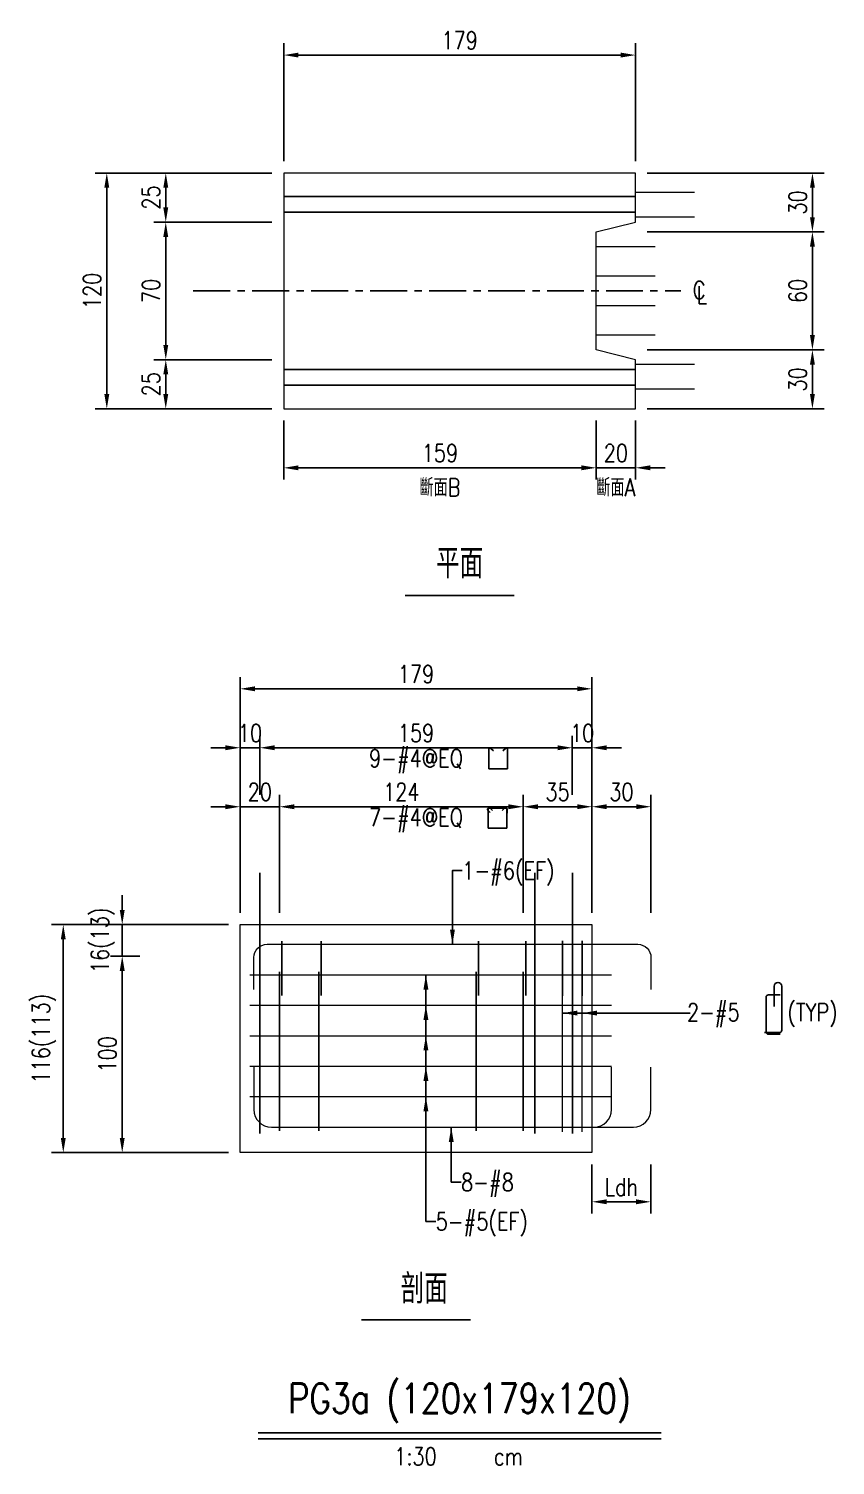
# Model space of a CAD drawing. Extents: x -4754 to 8167, y -19960 to 3841.
# Drawn here: x 2916 to 3326, y 2683 to 3414 of the extents above; entities that cross this region are included whole.
import ezdxf
from ezdxf.enums import TextEntityAlignment as Align

# ---------------------------------------------------------------- set-up
doc = ezdxf.new("R2010")
doc.units = 0
doc.header["$LTSCALE"] = 3
doc.linetypes.add('CENTER', pattern=[2, 1.25, -0.25, 0.25, -0.25])
doc.layers.get('0').update_dxf_attribs({"linetype": 'CONTINUOUS'})
doc.layers.add('HB_0', color=7, linetype='CONTINUOUS', transparency=0.5)
for name, color, linetype in [('HB_DIM', 1, 'CONTINUOUS'), ('HB_TXT_CTEXT', 2, 'CONTINUOUS'), ('鋼筋', 3, 'CONTINUOUS')]:
    doc.layers.add(name, color=color, linetype=linetype)
doc.styles.get("Standard").update_dxf_attribs({"font": 'ROMANS.shx', "width": 0.8, "bigfont": 'chineset.shx'})
doc.dimstyles.new('30', dxfattribs={"dimscale": 3, "dimtxt": 3, "dimasz": 2.5, "dimexe": 2, "dimexo": 2, "dimgap": 1, "dimtad": 1, "dimdsep": 46, "dimtxsty": 'Standard', "dimcen": 0, "dimclrd": 256, "dimclre": 256, "dimclrt": 2, "dimadec": 0, "dimazin": 0, "dimtfac": 1, "dimtix": 1, "dimtmove": 2, "dimatfit": 3, "dimfxl": 1, "dimtolj": 1, "dimtzin": 0, "dimarcsym": 0})

# ---------------------------------------------------------------- blocks, each defined once
blk = doc.blocks.new('beam_Topview')
at = {"layer": 'HB_TXT_CTEXT', "color": 4, "linetype": 'Continuous'}
blk.add_line((-27.76, 0), (27.76, 0), dxfattribs=at)
at = {"layer": 'HB_TXT_CTEXT', "color": 4, "linetype": 'Continuous', "width": 0.8}
blk.add_text('平面', height=15, rotation=360, dxfattribs=at).set_placement((0, 16.5), align=Align.MIDDLE)
blk = doc.blocks.new('beam_title')
at = {"layer": 'HB_TXT_CTEXT', "color": 3, "linetype": 'Continuous'}
blk.add_line((-102.52, 3), (102.52, 3), dxfattribs=at)
at = {"layer": 'HB_TXT_CTEXT', "color": 1, "linetype": 'Continuous'}
blk.add_line((-102.52, 0), (102.52, 0), dxfattribs=at)
at = {"color": 3, "linetype": 'Continuous', "width": 0.8}
blk.add_attdef('A', text='', height=15, dxfattribs=at).set_placement((0, 19.49), align=Align.MIDDLE)
at = {"color": 2, "linetype": 'Continuous', "width": 0.8}
for tag, p in [('1:30', (-22.44, -9)), ('CM', (24.84, -9))]:
    blk.add_attdef(tag, text='', height=9, dxfattribs=at).set_placement(p, align=Align.MIDDLE)
blk = doc.blocks.new('*D147')
at = {"layer": 'HB_DIM', "linetype": 'Continuous', "lineweight": -2}
for p, q in [((3045.22, 3346.95), (3045.22, 3406.95)), ((3224.22, 3346.95), (3224.22, 3406.95)), ((3052.72, 3400.95), (3216.72, 3400.95))]:
    blk.add_line(p, q, dxfattribs=at)
at = {"layer": 'HB_DIM'}
for points in [[(3052.72, 3402.2), (3052.72, 3399.7), (3045.22, 3400.95)], [(3216.72, 3399.7), (3216.72, 3402.2), (3224.22, 3400.95)]]:
    blk.add_solid(points, dxfattribs=at)
at = {"layer": 'HB_DIM', "color": 2, "linetype": 'Continuous', "insert": (3134.72, 3408.45), "char_height": 9, "attachment_point": 5, "rotation": 0}
blk.add_mtext('\\A1;179', dxfattribs=at)
blk = doc.blocks.new('*D148')
at = {"layer": 'HB_DIM', "linetype": 'Continuous', "lineweight": -2}
for p, q in [((3045.22, 3214.95), (3045.22, 3184.95)), ((3204.22, 3214.95), (3204.22, 3184.95)), ((3052.72, 3190.95), (3196.72, 3190.95))]:
    blk.add_line(p, q, dxfattribs=at)
at = {"layer": 'HB_DIM'}
for points in [[(3052.72, 3192.2), (3052.72, 3189.7), (3045.22, 3190.95)], [(3196.72, 3189.7), (3196.72, 3192.2), (3204.22, 3190.95)]]:
    blk.add_solid(points, dxfattribs=at)
at = {"layer": 'HB_DIM', "color": 2, "linetype": 'Continuous', "insert": (3124.72, 3198.45), "char_height": 9, "attachment_point": 5, "rotation": 0}
blk.add_mtext('\\A1;159', dxfattribs=at)
blk = doc.blocks.new('*D149')
at = {"layer": 'HB_DIM', "linetype": 'Continuous', "lineweight": -2}
for p, q in [((3204.22, 3214.95), (3204.22, 3184.95)), ((3224.22, 3214.95), (3224.22, 3184.95)), ((3196.72, 3190.95), (3189.22, 3190.95)), ((3204.22, 3190.95), (3224.22, 3190.95)), ((3231.72, 3190.95), (3239.22, 3190.95))]:
    blk.add_line(p, q, dxfattribs=at)
at = {"layer": 'HB_DIM'}
for points in [[(3196.72, 3189.7), (3196.72, 3192.2), (3204.22, 3190.95)], [(3231.72, 3192.2), (3231.72, 3189.7), (3224.22, 3190.95)]]:
    blk.add_solid(points, dxfattribs=at)
at = {"layer": 'HB_DIM', "color": 2, "linetype": 'Continuous', "insert": (3214.22, 3198.45), "char_height": 9, "attachment_point": 5, "rotation": 0}
blk.add_mtext('\\A1;20', dxfattribs=at)
blk = doc.blocks.new('*D150')
at = {"layer": 'HB_DIM', "linetype": 'Continuous', "lineweight": -2}
for p, q in [((3039.22, 3340.95), (2949.22, 3340.95)), ((2955.22, 3333.45), (2955.22, 3228.45)), ((3039.22, 3220.95), (2949.22, 3220.95))]:
    blk.add_line(p, q, dxfattribs=at)
at = {"layer": 'HB_DIM'}
for points in [[(2956.47, 3333.45), (2953.97, 3333.45), (2955.22, 3340.95)], [(2953.97, 3228.45), (2956.47, 3228.45), (2955.22, 3220.95)]]:
    blk.add_solid(points, dxfattribs=at)
at = {"layer": 'HB_DIM', "color": 2, "linetype": 'Continuous', "insert": (2947.72, 3280.95), "char_height": 9, "attachment_point": 5, "rotation": 90}
blk.add_mtext('\\A1;120', dxfattribs=at)
blk = doc.blocks.new('*D151')
at = {"layer": 'HB_DIM', "linetype": 'Continuous', "lineweight": -2}
for p, q in [((3039.22, 3340.95), (2979.22, 3340.95)), ((2985.22, 3333.45), (2985.22, 3323.45)), ((3039.22, 3315.95), (2979.22, 3315.95))]:
    blk.add_line(p, q, dxfattribs=at)
at = {"layer": 'HB_DIM'}
for points in [[(2986.47, 3333.45), (2983.97, 3333.45), (2985.22, 3340.95)], [(2983.97, 3323.45), (2986.47, 3323.45), (2985.22, 3315.95)]]:
    blk.add_solid(points, dxfattribs=at)
at = {"layer": 'HB_DIM', "color": 2, "linetype": 'Continuous', "insert": (2977.72, 3328.45), "char_height": 9, "attachment_point": 5, "rotation": 90}
blk.add_mtext('\\A1;25', dxfattribs=at)
blk = doc.blocks.new('*D152')
at = {"layer": 'HB_DIM', "linetype": 'Continuous', "lineweight": -2}
for p, q in [((3039.22, 3315.95), (2979.22, 3315.95)), ((2985.22, 3308.45), (2985.22, 3253.45)), ((3039.22, 3245.95), (2979.22, 3245.95))]:
    blk.add_line(p, q, dxfattribs=at)
at = {"layer": 'HB_DIM'}
for points in [[(2986.47, 3308.45), (2983.97, 3308.45), (2985.22, 3315.95)], [(2983.97, 3253.45), (2986.47, 3253.45), (2985.22, 3245.95)]]:
    blk.add_solid(points, dxfattribs=at)
at = {"layer": 'HB_DIM', "color": 2, "linetype": 'Continuous', "insert": (2977.72, 3280.95), "char_height": 9, "attachment_point": 5, "rotation": 90}
blk.add_mtext('\\A1;70', dxfattribs=at)
blk = doc.blocks.new('*D153')
at = {"layer": 'HB_DIM', "linetype": 'Continuous', "lineweight": -2}
for p, q in [((3039.22, 3245.95), (2979.22, 3245.95)), ((2985.22, 3238.45), (2985.22, 3228.45)), ((3039.22, 3220.95), (2979.22, 3220.95))]:
    blk.add_line(p, q, dxfattribs=at)
at = {"layer": 'HB_DIM'}
for points in [[(2986.47, 3238.45), (2983.97, 3238.45), (2985.22, 3245.95)], [(2983.97, 3228.45), (2986.47, 3228.45), (2985.22, 3220.95)]]:
    blk.add_solid(points, dxfattribs=at)
at = {"layer": 'HB_DIM', "color": 2, "linetype": 'Continuous', "insert": (2977.72, 3233.45), "char_height": 9, "attachment_point": 5, "rotation": 90}
blk.add_mtext('\\A1;25', dxfattribs=at)
blk = doc.blocks.new('*D154')
at = {"layer": 'HB_DIM', "linetype": 'Continuous', "lineweight": -2}
for p, q in [((3230.22, 3340.95), (3320.22, 3340.95)), ((3314.22, 3333.45), (3314.22, 3318.45)), ((3230.22, 3310.95), (3320.22, 3310.95))]:
    blk.add_line(p, q, dxfattribs=at)
at = {"layer": 'HB_DIM'}
for points in [[(3315.47, 3333.45), (3312.97, 3333.45), (3314.22, 3340.95)], [(3312.97, 3318.45), (3315.47, 3318.45), (3314.22, 3310.95)]]:
    blk.add_solid(points, dxfattribs=at)
at = {"layer": 'HB_DIM', "color": 2, "linetype": 'Continuous', "insert": (3306.72, 3325.95), "char_height": 9, "attachment_point": 5, "rotation": 90}
blk.add_mtext('\\A1;30', dxfattribs=at)
blk = doc.blocks.new('*D155')
at = {"layer": 'HB_DIM', "linetype": 'Continuous', "lineweight": -2}
for p, q in [((3230.22, 3310.95), (3320.22, 3310.95)), ((3314.22, 3303.45), (3314.22, 3258.45)), ((3230.22, 3250.95), (3320.22, 3250.95))]:
    blk.add_line(p, q, dxfattribs=at)
at = {"layer": 'HB_DIM'}
for points in [[(3315.47, 3303.45), (3312.97, 3303.45), (3314.22, 3310.95)], [(3312.97, 3258.45), (3315.47, 3258.45), (3314.22, 3250.95)]]:
    blk.add_solid(points, dxfattribs=at)
at = {"layer": 'HB_DIM', "color": 2, "linetype": 'Continuous', "insert": (3306.72, 3280.95), "char_height": 9, "attachment_point": 5, "rotation": 90}
blk.add_mtext('\\A1;60', dxfattribs=at)
blk = doc.blocks.new('*D156')
at = {"layer": 'HB_DIM', "linetype": 'Continuous', "lineweight": -2}
for p, q in [((3230.22, 3250.95), (3320.22, 3250.95)), ((3314.22, 3243.45), (3314.22, 3228.45)), ((3230.22, 3220.95), (3320.22, 3220.95))]:
    blk.add_line(p, q, dxfattribs=at)
at = {"layer": 'HB_DIM'}
for points in [[(3315.47, 3243.45), (3312.97, 3243.45), (3314.22, 3250.95)], [(3312.97, 3228.45), (3315.47, 3228.45), (3314.22, 3220.95)]]:
    blk.add_solid(points, dxfattribs=at)
at = {"layer": 'HB_DIM', "color": 2, "linetype": 'Continuous', "insert": (3306.72, 3235.95), "char_height": 9, "attachment_point": 5, "rotation": 90}
blk.add_mtext('\\A1;30', dxfattribs=at)
blk = doc.blocks.new('cl')
at = {"layer": 'HB_TXT_CTEXT', "linetype": 'Continuous', "width": 0.8}
for s, p in [('C', (-0.18, 0.11)), ('L', (0.23, -0.56))]:
    blk.add_text(s, height=2.5, dxfattribs=at).set_placement(p, align=Align.MIDDLE)
blk = doc.blocks.new('beam_SectionSide')
at = {"layer": 'HB_TXT_CTEXT', "color": 4, "linetype": 'Continuous'}
blk.add_line((-27.76, 0), (27.76, 0), dxfattribs=at)
at = {"layer": 'HB_TXT_CTEXT', "color": 4, "linetype": 'Continuous', "width": 0.8}
blk.add_text(' 剖面', height=15, rotation=360, dxfattribs=at).set_placement((0, 16.5), align=Align.MIDDLE)
blk = doc.blocks.new('rebar_arrowD')
at = {"color": 1, "linetype": 'Continuous'}
blk.add_solid([(-1.25, -7.5), (0, 0), (1.25, -7.5)], dxfattribs=at)
blk = doc.blocks.new('*D308')
at = {"layer": 'HB_DIM', "linetype": 'Continuous', "lineweight": -2}
for p, q in [((3202.07, 2836.51), (3202.07, 2811.51)), ((3232.01, 2836.51), (3232.01, 2811.51)), ((3224.51, 2817.51), (3209.57, 2817.51))]:
    blk.add_line(p, q, dxfattribs=at)
at = {"layer": 'HB_DIM'}
for points in [[(3209.57, 2818.76), (3209.57, 2816.26), (3202.07, 2817.51)], [(3224.51, 2816.26), (3224.51, 2818.76), (3232.01, 2817.51)]]:
    blk.add_solid(points, dxfattribs=at)
at = {"layer": 'HB_DIM', "color": 2, "linetype": 'Continuous', "insert": (3217.04, 2825.01), "char_height": 9, "attachment_point": 5, "rotation": 0}
blk.add_mtext('\\A1;Ldh', dxfattribs=at)
blk = doc.blocks.new('rebar_arrowU')
at = {"color": 1, "linetype": 'Continuous'}
blk.add_solid([(-1.25, -7.5), (0, 0), (1.25, -7.5)], dxfattribs=at)
blk = doc.blocks.new('rebar_arrowL')
at = {"color": 1, "linetype": 'Continuous', "extrusion": (0, 0, -1)}
blk.add_solid([(-7.5, 1.25), (0, 0), (-7.5, -1.25)], dxfattribs=at)
blk = doc.blocks.new('rebar_2Tie_180_90')
at = {"layer": 'HB_TXT_CTEXT', "linetype": 'Continuous'}
for points in [[(46.52, -8.69), (46.52, 13.68, 1), (42.68, 13.68), (42.68, 3.28)], [(45.67, 9.28), (39.8, 9.28, 0.414214), (38.6, 8.08), (38.6, -9.57)], [(46.52, -8.69, -0.414214), (45.32, -9.89), (37.81, -9.89)], [(38.6, -9.57, 0.414214), (39.8, -10.77), (45.67, -10.77)]]:
    blk.add_lwpolyline(points, format="xyb", dxfattribs=at)
at = {"color": 2, "linetype": 'Continuous', "width": 0.8}
for tag, p in [('2-D16', (-1.67, 0.43)), ('(TYP)', (49.39, 0.45))]:
    blk.add_attdef(tag, text='', height=9, dxfattribs=at).set_placement(p, align=Align.MIDDLE_LEFT)
blk = doc.blocks.new('*D309')
at = {"layer": 'HB_DIM', "linetype": 'Continuous', "lineweight": -2}
for p, q in [((3023.07, 2964.51), (3023.07, 3084.51)), ((3202.07, 2964.51), (3202.07, 3084.51)), ((3030.57, 3078.51), (3194.57, 3078.51))]:
    blk.add_line(p, q, dxfattribs=at)
at = {"layer": 'HB_DIM'}
for points in [[(3030.57, 3079.76), (3030.57, 3077.26), (3023.07, 3078.51)], [(3194.57, 3077.26), (3194.57, 3079.76), (3202.07, 3078.51)]]:
    blk.add_solid(points, dxfattribs=at)
at = {"layer": 'HB_DIM', "color": 2, "linetype": 'Continuous', "insert": (3112.57, 3086.01), "char_height": 9, "attachment_point": 5, "rotation": 0}
blk.add_mtext('\\A1;179', dxfattribs=at)
blk = doc.blocks.new('*D310')
at = {"layer": 'HB_DIM', "linetype": 'Continuous', "lineweight": -2}
for p, q in [((3015.57, 3048.51), (3008.07, 3048.51)), ((3023.07, 3024.51), (3023.07, 3054.51)), ((3023.07, 3048.51), (3033.07, 3048.51)), ((3033.07, 3024.51), (3033.07, 3054.51)), ((3040.57, 3048.51), (3048.07, 3048.51))]:
    blk.add_line(p, q, dxfattribs=at)
at = {"layer": 'HB_DIM'}
for points in [[(3015.57, 3047.26), (3015.57, 3049.76), (3023.07, 3048.51)], [(3040.57, 3049.76), (3040.57, 3047.26), (3033.07, 3048.51)]]:
    blk.add_solid(points, dxfattribs=at)
at = {"layer": 'HB_DIM', "color": 2, "linetype": 'Continuous', "insert": (3028.07, 3056.01), "char_height": 9, "attachment_point": 5, "rotation": 0}
blk.add_mtext('\\A1;10', dxfattribs=at)
blk = doc.blocks.new('*D311')
at = {"layer": 'HB_DIM', "linetype": 'Continuous', "lineweight": -2}
for p, q in [((3033.07, 3024.51), (3033.07, 3054.51)), ((3040.57, 3048.51), (3184.57, 3048.51)), ((3192.07, 3024.51), (3192.07, 3054.51))]:
    blk.add_line(p, q, dxfattribs=at)
at = {"layer": 'HB_DIM'}
for points in [[(3040.57, 3049.76), (3040.57, 3047.26), (3033.07, 3048.51)], [(3184.57, 3047.26), (3184.57, 3049.76), (3192.07, 3048.51)]]:
    blk.add_solid(points, dxfattribs=at)
at = {"layer": 'HB_DIM', "color": 2, "linetype": 'Continuous', "insert": (3112.57, 3056.01), "char_height": 9, "attachment_point": 5, "rotation": 0}
blk.add_mtext('\\A1;159', dxfattribs=at)
blk = doc.blocks.new('*D312')
at = {"layer": 'HB_DIM', "linetype": 'Continuous', "lineweight": -2}
for p, q in [((3184.57, 3048.51), (3177.07, 3048.51)), ((3192.07, 3024.51), (3192.07, 3054.51)), ((3192.07, 3048.51), (3202.07, 3048.51)), ((3202.07, 3024.51), (3202.07, 3054.51)), ((3209.57, 3048.51), (3217.07, 3048.51))]:
    blk.add_line(p, q, dxfattribs=at)
at = {"layer": 'HB_DIM'}
for points in [[(3184.57, 3047.26), (3184.57, 3049.76), (3192.07, 3048.51)], [(3209.57, 3049.76), (3209.57, 3047.26), (3202.07, 3048.51)]]:
    blk.add_solid(points, dxfattribs=at)
at = {"layer": 'HB_DIM', "color": 2, "linetype": 'Continuous', "insert": (3197.07, 3056.01), "char_height": 9, "attachment_point": 5, "rotation": 0}
blk.add_mtext('\\A1;10', dxfattribs=at)
blk = doc.blocks.new('*D313')
at = {"layer": 'HB_DIM', "linetype": 'Continuous', "lineweight": -2}
for p, q in [((3023.07, 2964.51), (3023.07, 3024.51)), ((3043.07, 2964.51), (3043.07, 3024.51)), ((3015.57, 3018.51), (3008.07, 3018.51)), ((3023.07, 3018.51), (3043.07, 3018.51)), ((3050.57, 3018.51), (3058.07, 3018.51))]:
    blk.add_line(p, q, dxfattribs=at)
at = {"layer": 'HB_DIM'}
for points in [[(3015.57, 3017.26), (3015.57, 3019.76), (3023.07, 3018.51)], [(3050.57, 3019.76), (3050.57, 3017.26), (3043.07, 3018.51)]]:
    blk.add_solid(points, dxfattribs=at)
at = {"layer": 'HB_DIM', "color": 2, "linetype": 'Continuous', "insert": (3033.07, 3026.01), "char_height": 9, "attachment_point": 5, "rotation": 0}
blk.add_mtext('\\A1;20', dxfattribs=at)
blk = doc.blocks.new('*D314')
at = {"layer": 'HB_DIM', "linetype": 'Continuous', "lineweight": -2}
for p, q in [((3043.07, 2964.51), (3043.07, 3024.51)), ((3167.07, 2964.51), (3167.07, 3024.51)), ((3050.57, 3018.51), (3159.57, 3018.51))]:
    blk.add_line(p, q, dxfattribs=at)
at = {"layer": 'HB_DIM'}
for points in [[(3050.57, 3019.76), (3050.57, 3017.26), (3043.07, 3018.51)], [(3159.57, 3017.26), (3159.57, 3019.76), (3167.07, 3018.51)]]:
    blk.add_solid(points, dxfattribs=at)
at = {"layer": 'HB_DIM', "color": 2, "linetype": 'Continuous', "insert": (3105.07, 3026.01), "char_height": 9, "attachment_point": 5, "rotation": 0}
blk.add_mtext('\\A1;124', dxfattribs=at)
blk = doc.blocks.new('*D315')
at = {"layer": 'HB_DIM', "linetype": 'Continuous', "lineweight": -2}
for p, q in [((3167.07, 2964.51), (3167.07, 3024.51)), ((3202.07, 2964.51), (3202.07, 3024.51)), ((3174.57, 3018.51), (3194.57, 3018.51))]:
    blk.add_line(p, q, dxfattribs=at)
at = {"layer": 'HB_DIM'}
for points in [[(3174.57, 3019.76), (3174.57, 3017.26), (3167.07, 3018.51)], [(3194.57, 3017.26), (3194.57, 3019.76), (3202.07, 3018.51)]]:
    blk.add_solid(points, dxfattribs=at)
at = {"layer": 'HB_DIM', "color": 2, "linetype": 'Continuous', "insert": (3184.57, 3026.01), "char_height": 9, "attachment_point": 5, "rotation": 0}
blk.add_mtext('\\A1;35', dxfattribs=at)
blk = doc.blocks.new('*D316')
at = {"layer": 'HB_DIM', "linetype": 'Continuous', "lineweight": -2}
for p, q in [((3202.07, 2964.51), (3202.07, 3024.51)), ((3232.07, 2964.51), (3232.07, 3024.51)), ((3209.57, 3018.51), (3224.57, 3018.51))]:
    blk.add_line(p, q, dxfattribs=at)
at = {"layer": 'HB_DIM'}
for points in [[(3209.57, 3019.76), (3209.57, 3017.26), (3202.07, 3018.51)], [(3224.57, 3017.26), (3224.57, 3019.76), (3232.07, 3018.51)]]:
    blk.add_solid(points, dxfattribs=at)
at = {"layer": 'HB_DIM', "color": 2, "linetype": 'Continuous', "insert": (3217.07, 3026.01), "char_height": 9, "attachment_point": 5, "rotation": 0}
blk.add_mtext('\\A1;30', dxfattribs=at)
blk = doc.blocks.new('*D317')
at = {"layer": 'HB_DIM', "linetype": 'Continuous', "lineweight": -2}
for p, q in [((3017.07, 2958.51), (2927.07, 2958.51)), ((2933.07, 2951.01), (2933.07, 2850.01)), ((3017.07, 2842.51), (2927.07, 2842.51))]:
    blk.add_line(p, q, dxfattribs=at)
at = {"layer": 'HB_DIM'}
for points in [[(2934.32, 2951.01), (2931.82, 2951.01), (2933.07, 2958.51)], [(2931.82, 2850.01), (2934.32, 2850.01), (2933.07, 2842.51)]]:
    blk.add_solid(points, dxfattribs=at)
at = {"layer": 'HB_DIM', "color": 2, "linetype": 'Continuous', "insert": (2923.22, 2900.51), "char_height": 9, "attachment_point": 5, "rotation": 90}
blk.add_mtext('\\A1;116(113)', dxfattribs=at)
blk = doc.blocks.new('*D318')
at = {"layer": 'HB_DIM', "linetype": 'Continuous', "lineweight": -2}
for p, q in [((2963.07, 2966.01), (2963.07, 2973.51)), ((3017.07, 2958.51), (2957.07, 2958.51)), ((2963.07, 2958.51), (2963.07, 2942.51)), ((2972.07, 2942.51), (2957.07, 2942.51)), ((2963.07, 2935.01), (2963.07, 2927.51))]:
    blk.add_line(p, q, dxfattribs=at)
at = {"layer": 'HB_DIM'}
for points in [[(2961.82, 2966.01), (2964.32, 2966.01), (2963.07, 2958.51)], [(2964.32, 2935.01), (2961.82, 2935.01), (2963.07, 2942.51)]]:
    blk.add_solid(points, dxfattribs=at)
at = {"layer": 'HB_DIM', "color": 2, "linetype": 'Continuous', "insert": (2953.22, 2950.51), "char_height": 9, "attachment_point": 5, "rotation": 90}
blk.add_mtext('\\A1;16(13)', dxfattribs=at)
blk = doc.blocks.new('*D319')
at = {"layer": 'HB_DIM', "linetype": 'Continuous', "lineweight": -2}
for p, q in [((2972.07, 2942.51), (2957.07, 2942.51)), ((2963.07, 2935.01), (2963.07, 2850.01)), ((3017.07, 2842.51), (2957.07, 2842.51))]:
    blk.add_line(p, q, dxfattribs=at)
at = {"layer": 'HB_DIM'}
for points in [[(2964.32, 2935.01), (2961.82, 2935.01), (2963.07, 2942.51)], [(2961.82, 2850.01), (2964.32, 2850.01), (2963.07, 2842.51)]]:
    blk.add_solid(points, dxfattribs=at)
at = {"layer": 'HB_DIM', "color": 2, "linetype": 'Continuous', "insert": (2955.57, 2892.51), "char_height": 9, "attachment_point": 5, "rotation": 90}
blk.add_mtext('\\A1;100', dxfattribs=at)
blk = doc.blocks.new('dim_rebar_HoopU')
at = {"linetype": 'Continuous'}
blk.add_lwpolyline([(44.17, 4.47), (45.41, 5.71, -0.668179), (46.47, 5.27), (46.47, -4.68), (37.02, -4.68), (37.02, 5.27, -0.668179), (38.09, 5.71), (39.33, 4.47)], format="xyb", dxfattribs=at)
at = {"linetype": 'Continuous', "width": 0.8}
blk.add_attdef('25-D13@EQ', text='', height=9, dxfattribs=at).set_placement((0, 0), align=Align.MIDDLE)
blk = doc.blocks.new('dim_rebar_HoopUwithTie')
at = {"linetype": 'Continuous'}
for points in [[(37.71, 3.13), (36.52, 4.32, -0.668179), (36.95, 5.34), (45.82, 5.34, -0.414214), (46.42, 4.74), (46.42, 2.79)], [(43.88, 4.04), (45.07, 5.23, -0.668179), (46.09, 4.81), (46.09, -4.89), (36.68, -4.89), (36.68, 4.81, -0.668179), (37.71, 5.23), (38.89, 4.04)]]:
    blk.add_lwpolyline(points, format="xyb", dxfattribs=at)
at = {"linetype": 'Continuous', "width": 0.8}
blk.add_attdef('22-D13@EQ', text='', height=9, dxfattribs=at).set_placement((0, 0), align=Align.MIDDLE)

msp = doc.modelspace()

# ---------------------------------------------------------------- linework, layer by layer
at = {"layer": 'HB_0', "lineweight": 5}
for p, q in [((3204.223, 3340.95, 116), (3045.223, 3340.95, 116)), ((3045.223, 3340.95, 116), (3045.223, 3328.95, 116)), ((3224.223, 3340.95, 116), (3204.223, 3340.95, 116)), ((3224.223, 3328.95, 116), (3224.223, 3340.95, 116)), ((3204.223, 3328.95, 116), (3045.223, 3328.95, 116)), ((3045.223, 3328.95, 116), (3045.223, 3320.95, 104)), ((3045.223, 3328.95, 116), (3204.223, 3328.95, 116)), ((3224.223, 3328.95, 116), (3204.223, 3328.95, 116)), ((3204.223, 3328.95, 116), (3224.223, 3328.95, 116)), ((3224.223, 3320.95, 104), (3224.223, 3328.95, 116)), ((3045.223, 3320.95, 104), (3204.223, 3320.95, 104)), ((3204.223, 3320.95, 104), (3045.223, 3320.95, 104)), ((3045.223, 3320.95, 104), (3045.223, 3240.95, 104)), ((3224.223, 3320.95, 104), (3204.223, 3320.95, 104)), ((3204.223, 3320.95, 104), (3224.223, 3320.95, 104)), ((3224.223, 3315.95, 104), (3224.223, 3320.95, 104)), ((3204.223, 3310.95, 104), (3224.223, 3315.95, 104)), ((3204.223, 3250.95, 104), (3204.223, 3310.95, 104)), ((3224.223, 3245.95, 104), (3204.223, 3250.95, 104)), ((3224.223, 3240.95, 104), (3224.223, 3245.95, 104)), ((3204.223, 3240.95, 104), (3045.223, 3240.95, 104)), ((3045.223, 3240.95, 104), (3045.223, 3232.95, 120)), ((3045.223, 3240.95, 104), (3204.223, 3240.95, 104)), ((3204.223, 3240.95, 104), (3224.223, 3240.95, 104)), ((3224.223, 3240.95, 104), (3204.223, 3240.95, 104)), ((3224.223, 3232.95, 120), (3224.223, 3240.95, 104)), ((3204.223, 3232.95, 120), (3045.223, 3232.95, 120)), ((3045.223, 3232.95, 120), (3045.223, 3220.95, 120)), ((3045.223, 3232.95, 120), (3204.223, 3232.95, 120)), ((3204.223, 3232.95, 120), (3224.223, 3232.95, 120)), ((3224.223, 3232.95, 120), (3204.223, 3232.95, 120)), ((3224.223, 3220.95, 120), (3224.223, 3232.95, 120)), ((3045.223, 3220.95, 120), (3204.223, 3220.95, 120)), ((3204.223, 3220.95, 120), (3224.223, 3220.95, 120)), ((3023.073, 2958.507), (3182.073, 2958.507)), ((3023.073, 2942.507, -8), (3023.073, 2958.507)), ((3023.073, 2842.507, -108), (3023.073, 2955.507, -108)), ((3182.073, 2958.507), (3202.073, 2958.507)), ((3202.073, 2958.507), (3202.073, 2942.507, -8)), ((3202.073, 2955.507, -108), (3202.073, 2842.507, -108)), ((3202.073, 2942.507, -13), (3202.073, 2842.507, -13)), ((3182.073, 2842.507, -108), (3023.073, 2842.507, -108)), ((3202.073, 2842.507, -108), (3182.073, 2842.507, -108)), ((3202.073, 2842.507, -13), (3182.073, 2842.507, -18))]:
    msp.add_line(p, q, dxfattribs=at)
at = {"layer": 'HB_0', "color": 1, "linetype": 'CENTER', "ltscale": 5}
msp.add_lwpolyline([(2999.223, 3280.95), (3247.223, 3280.95)], dxfattribs=at)
at = {"layer": 'HB_TXT_CTEXT', "color": 1, "linetype": 'Continuous'}
for points in [[(3131.073, 2948.507), (3131.073, 2956.007), (3131.073, 2986.007), (3136.073, 2986.007)], [(3117.573, 2933.007), (3117.573, 2871.007), (3117.573, 2807.507), (3122.573, 2807.507)], [(3187.073, 2913.507), (3197.073, 2913.507), (3252.073, 2913.507)], [(3130.473, 2855.507), (3130.473, 2842.507), (3130.473, 2827.507), (3135.473, 2827.507)]]:
    msp.add_lwpolyline(points, dxfattribs=at)
at = {"layer": '鋼筋', "lineweight": 5}
for p, q in [((3254.16, 3330.95, 21.89), (3224.223, 3330.95, 21.89)), ((3254.16, 3318.45, 21.89), (3224.223, 3318.45, 21.89)), ((3234.16, 3303.45, 21.89), (3204.223, 3303.45, 21.89)), ((3234.16, 3288.45, 21.89), (3204.223, 3288.45, 21.89)), ((3234.16, 3273.45, 21.89), (3204.223, 3273.45, 21.89)), ((3234.16, 3258.45, 21.89), (3204.223, 3258.45, 21.89)), ((3254.16, 3243.45, 21.89), (3224.223, 3243.45, 21.89)), ((3254.16, 3230.95, 21.89), (3224.223, 3230.95, 21.89)), ((3033.073, 2974.142, -81.055), (3033.073, 2981.762, -81.055)), ((3033.073, 2981.762, -87.405), (3033.073, 2855.507, -87.405)), ((3033.073, 2855.507, -8.595), (3033.073, 2981.762, -8.595)), ((3033.073, 2981.762, -14.945), (3033.073, 2974.142, -14.945)), ((3173.073, 2974.142, -81.055), (3173.073, 2981.762, -81.055)), ((3173.073, 2981.762, -87.405), (3173.073, 2855.507, -87.405)), ((3173.073, 2855.507, -8.595), (3173.073, 2981.762, -8.595)), ((3173.073, 2981.762, -14.945), (3173.073, 2974.142, -14.945)), ((3192.073, 2974.142, -81.055), (3192.073, 2981.762, -81.055)), ((3192.073, 2981.762, -87.405), (3192.073, 2855.507, -87.405)), ((3192.073, 2855.507, -8.595), (3192.073, 2981.762, -8.595)), ((3192.073, 2981.762, -14.945), (3192.073, 2974.142, -14.945)), ((3036.758, 2948.507, -98), (3225.388, 2948.507, -98)), ((3044.343, 2922.51, -94.83), (3044.343, 2946.922, -94.83)), ((3044.343, 2946.922, -101.18), (3044.343, 2922.51, -101.18)), ((3064.343, 2922.51, -94.83), (3064.343, 2946.922, -94.83)), ((3064.343, 2946.922, -101.18), (3064.343, 2922.51, -101.18)), ((3144.343, 2922.51, -94.83), (3144.343, 2946.922, -94.83)), ((3144.343, 2946.922, -101.18), (3144.343, 2922.51, -101.18)), ((3168.343, 2922.51, -94.83), (3168.343, 2946.922, -94.83)), ((3168.343, 2946.922, -101.18), (3168.343, 2922.51, -101.18)), ((3187.073, 2857.02, -102.13), (3187.073, 2946.282, -102.13)), ((3187.073, 2946.282, -94.18), (3187.073, 2922.27, -94.18)), ((3197.073, 2857.02, -102.13), (3197.073, 2946.282, -102.13)), ((3197.073, 2946.282, -94.18), (3197.073, 2922.27, -94.18)), ((3030.073, 2925.587, -98), (3030.073, 2941.822, -98)), ((3232.073, 2941.822, -98), (3232.073, 2925.587, -98)), ((3028.073, 2933.007, -98), (3212.073, 2933.007, -98)), ((3043.073, 2923.642, -93.555), (3043.073, 2931.262, -93.555)), ((3043.073, 2931.262, -99.905), (3043.073, 2856.777, -99.905)), ((3043.073, 2856.777, 3.905), (3043.073, 2931.262, 3.905)), ((3043.073, 2931.262, -2.445), (3043.073, 2923.642, -2.445)), ((3063.073, 2923.642, -93.555), (3063.073, 2931.262, -93.555)), ((3063.073, 2931.262, -99.905), (3063.073, 2856.777, -99.905)), ((3063.073, 2856.777, 3.905), (3063.073, 2931.262, 3.905)), ((3063.073, 2931.262, -2.445), (3063.073, 2923.642, -2.445)), ((3143.073, 2923.642, -93.555), (3143.073, 2931.262, -93.555)), ((3143.073, 2931.262, -99.905), (3143.073, 2856.777, -99.905)), ((3143.073, 2856.777, 3.905), (3143.073, 2931.262, 3.905)), ((3143.073, 2931.262, -2.445), (3143.073, 2923.642, -2.445)), ((3167.073, 2923.642, -93.555), (3167.073, 2931.262, -93.555)), ((3167.073, 2931.262, -99.905), (3167.073, 2856.777, -99.905)), ((3167.073, 2856.777, 3.905), (3167.073, 2931.262, 3.905)), ((3167.073, 2931.262, -2.445), (3167.073, 2923.642, -2.445)), ((3028.073, 2917.507, -98), (3212.073, 2917.507, -98)), ((3028.073, 2902.007, -98), (3212.073, 2902.007, -98)), ((3028.073, 2886.507, -98), (3212.073, 2886.507, -98)), ((3030.073, 2885.987, -98), (3030.073, 2864.397, -98)), ((3030.073, 2885.987, -85.5), (3030.073, 2864.397, -85.5)), ((3030.073, 2885.987, -70.5), (3030.073, 2864.397, -70.5)), ((3030.073, 2885.987, -55.5), (3030.073, 2864.397, -55.5)), ((3212.01, 2864.397, -70.5), (3212.01, 2885.987, -70.5)), ((3212.01, 2864.397, -55.5), (3212.01, 2885.987, -55.5)), ((3232.01, 2864.397, -98), (3232.01, 2885.987, -98)), ((3232.01, 2864.397, -85.5), (3232.01, 2885.987, -85.5)), ((3028.073, 2871.007, -98), (3212.073, 2871.007, -98)), ((3033.073, 2852.332, -84.23), (3033.073, 2852.332, -11.77)), ((3038.963, 2855.507, -98), (3223.12, 2855.507, -98)), ((3038.963, 2855.507, -85.5), (3223.12, 2855.507, -85.5)), ((3038.963, 2855.507, -70.5), (3203.12, 2855.507, -70.5)), ((3038.963, 2855.507, -55.5), (3203.12, 2855.507, -55.5)), ((3043.073, 2853.602, -96.73), (3043.073, 2853.602, 0.73)), ((3063.073, 2853.602, -96.73), (3063.073, 2853.602, 0.73)), ((3143.073, 2853.602, -96.73), (3143.073, 2853.602, 0.73)), ((3167.073, 2853.602, -96.73), (3167.073, 2853.602, 0.73)), ((3173.073, 2852.332, -84.23), (3173.073, 2852.332, -11.77)), ((3187.073, 2853.045, -88.615), (3187.073, 2853.045, -98.155)), ((3192.073, 2852.332, -84.23), (3192.073, 2852.332, -11.77)), ((3197.073, 2853.045, -88.615), (3197.073, 2853.045, -98.155))]:
    msp.add_line(p, q, dxfattribs=at)
at = {"layer": '鋼筋', "lineweight": 5, "extrusion": (-1, 2.44929e-16, 0)}
for centre, start, end in [((-2981.762, -84.23, -3033.073), 90, 270), ((-2981.762, -11.77, -3033.073), 90, 270), ((-2981.762, -84.23, -3173.073), 90, 270), ((-2981.762, -11.77, -3173.073), 90, 270), ((-2981.762, -84.23, -3192.073), 90, 270), ((-2981.762, -11.77, -3192.073), 90, 270), ((-2946.922, -98.005, -3044.343), 90, 270), ((-2946.922, -98.005, -3064.343), 90, 270), ((-2946.922, -98.005, -3144.343), 90, 270), ((-2946.922, -98.005, -3168.343), 90, 270), ((-2931.262, -96.73, -3043.073), 90, 270), ((-2931.262, 0.73, -3043.073), 90, 270), ((-2931.262, -96.73, -3063.073), 90, 270), ((-2931.262, 0.73, -3063.073), 90, 270), ((-2931.262, -96.73, -3143.073), 90, 270), ((-2931.262, 0.73, -3143.073), 90, 270), ((-2931.262, -96.73, -3167.073), 90, 270), ((-2931.262, 0.73, -3167.073), 90, 270), ((-2855.507, -84.23, -3033.073), 270, 0), ((-2855.507, -11.77, -3033.073), 0, 90), ((-2856.777, -96.73, -3043.073), 270, 0), ((-2856.777, 0.73, -3043.073), 0, 90), ((-2856.777, -96.73, -3063.073), 270, 0), ((-2856.777, 0.73, -3063.073), 0, 90), ((-2856.777, -96.73, -3143.073), 270, 0), ((-2856.777, 0.73, -3143.073), 0, 90), ((-2856.777, -96.73, -3167.073), 270, 0), ((-2856.777, 0.73, -3167.073), 0, 90), ((-2855.507, -84.23, -3173.073), 270, 0), ((-2855.507, -11.77, -3173.073), 0, 90), ((-2855.507, -84.23, -3192.073), 270, 0), ((-2855.507, -11.77, -3192.073), 0, 90)]:
    msp.add_arc(centre, 3.175, start, end, dxfattribs=at)
at = {"layer": '鋼筋', "lineweight": 5, "extrusion": (0, 0, -1)}
for centre, start, end in [((-3036.758, 2941.822, 98), 0, 90), ((-3225.388, 2941.822, 98), 90, 180)]:
    msp.add_arc(centre, 6.685, start, end, dxfattribs=at)
at = {"layer": '鋼筋', "lineweight": 5, "extrusion": (1, -2.44929e-16, 1.22465e-16)}
for centre, start, end in [((2946.282, -98.155, 3187.073), 270, 90), ((2946.282, -98.155, 3197.073), 270, 90), ((2857.02, -98.155, 3187.073), 180, 270), ((2857.02, -98.155, 3197.073), 180, 270)]:
    msp.add_arc(centre, 3.975, start, end, dxfattribs=at)
at = {"layer": '鋼筋', "lineweight": 5}
for centre, start, end in [((3038.963, 2864.397, -98), 180, 270), ((3038.963, 2864.397, -85.5), 180, 270), ((3038.963, 2864.397, -70.5), 180, 270), ((3038.963, 2864.397, -55.5), 180, 270), ((3203.12, 2864.397, -70.5), 270, 0), ((3203.12, 2864.397, -55.5), 270, 0), ((3223.12, 2864.397, -98), 270, 0), ((3223.12, 2864.397, -85.5), 270, 0)]:
    msp.add_arc(centre, 8.89, start, end, dxfattribs=at)

# ---------------------------------------------------------------- block references
at = {"layer": 'HB_0', "linetype": 'Continuous', "xscale": 3.6, "yscale": 3.6, "zscale": 3.6}
msp.add_blockref('cl', (3257.223, 3280.95, 120), dxfattribs=at)
at = {"layer": 'HB_TXT_CTEXT', "color": 0, "linetype": 'Continuous', "rotation": 360}
for name, p in [('beam_Topview', (3134.723, 3125.95)), ('beam_SectionSide', (3112.573, 2757.507))]:
    msp.add_blockref(name, p, dxfattribs=at)
at = {"layer": 'HB_TXT_CTEXT', "linetype": 'Continuous'}
for name, p, values in [('dim_rebar_HoopU', (3112.573, 3042.507, -108), {'25-D13@EQ': '9-#4@EQ'}), ('dim_rebar_HoopUwithTie', (3112.573, 3012.507, -108), {'22-D13@EQ': '7-#4@EQ'}), ('rebar_2Tie_180_90', (3252.073, 2913.507, -88.615), {'2-D16': '2-#5', '(TYP)': '(TYP)'})]:
    msp.add_blockref(name, p, dxfattribs=at).add_auto_attribs(values)
at = {"layer": 'HB_TXT_CTEXT', "linetype": 'Continuous', "rotation": 180}
msp.add_blockref('rebar_arrowD', (3131.073, 2948.507, -98), dxfattribs=at)
at = {"layer": 'HB_TXT_CTEXT', "linetype": 'Continuous'}
for name, p in [('rebar_arrowU', (3117.573, 2933.007, -98)), ('rebar_arrowU', (3117.573, 2917.507, -98)), ('rebar_arrowL', (3187.073, 2913.507, -88.615)), ('rebar_arrowL', (3197.073, 2913.507, -88.615)), ('rebar_arrowU', (3117.573, 2902.007, -98)), ('rebar_arrowU', (3117.573, 2886.507, -98)), ('rebar_arrowU', (3117.573, 2871.007, -98)), ('rebar_arrowU', (3130.473, 2855.507))]:
    msp.add_blockref(name, p, dxfattribs=at)
at = {"layer": 'HB_TXT_CTEXT', "color": 0, "linetype": 'Continuous', "rotation": 360}
msp.add_blockref('beam_title', (3134.723, 2696.95), dxfattribs=at).add_auto_attribs({'A': 'PG3a (120x179x120)', '1:30': '1:30', 'CM': 'cm'})

# ---------------------------------------------------------------- texts
at = {"layer": 'HB_TXT_CTEXT', "linetype": 'Continuous', "width": 0.8}
for s, p in [('斷面B', (3124.723, 3180.95)), ('斷面A', (3214.223, 3180.95))]:
    msp.add_text(s, height=9, dxfattribs=at).set_placement(p, align=Align.MIDDLE_CENTER)
for s, p in [('1-#6(EF)', (3136.073, 2986.007, -98)), ('8-#8', (3135.473, 2827.507)), ('5-#5(EF)', (3122.573, 2807.507, -98))]:
    msp.add_text(s, height=9, dxfattribs=at).set_placement(p, align=Align.MIDDLE_LEFT)

# ---------------------------------------------------------------- dimensions: what is measured, and where the dimension line sits
at = {"layer": 'HB_DIM', "linetype": 'Continuous'}
for base, p1, p2, angle, override, picture, middle in [((3224.223, 3400.95), (3045.223, 3340.95, 104), (3224.223, 3340.95, 104), 0, {"dimpost": '<>'}, '*D147', (3134.723, 3408.45)), ((2955.223, 3220.95), (3045.223, 3340.95, 104), (3045.223, 3220.95, 104), 90, {"dimtad": 4, "dimpost": '<>'}, '*D150', (2947.723, 3280.95)), ((2985.223, 3315.95), (3045.223, 3340.95, 104), (3045.223, 3315.95, 104), 90, {"dimtad": 4, "dimpost": '<>'}, '*D151', (2977.723, 3328.45)), ((3314.223, 3310.95), (3224.223, 3340.95, 104), (3224.223, 3310.95, 104), 90, {"dimtad": 4, "dimpost": '<>'}, '*D154', (3306.723, 3325.95)), ((2985.223, 3245.95), (3045.223, 3315.95, 104), (3045.223, 3245.95, 104), 90, {"dimtad": 4, "dimpost": '<>'}, '*D152', (2977.723, 3280.95)), ((3314.223, 3250.95), (3224.223, 3310.95, 104), (3224.223, 3250.95, 104), 90, {"dimtad": 4, "dimpost": '<>'}, '*D155', (3306.723, 3280.95)), ((2985.223, 3220.95), (3045.223, 3245.95, 104), (3045.223, 3220.95, 104), 90, {"dimtad": 4, "dimpost": '<>'}, '*D153', (2977.723, 3233.45)), ((3314.223, 3220.95), (3224.223, 3250.95, 104), (3224.223, 3220.95, 104), 90, {"dimtad": 4, "dimpost": '<>'}, '*D156', (3306.723, 3235.95)), ((3204.223, 3190.95), (3045.223, 3220.95, 104), (3204.223, 3220.95, 104), 0, {"dimpost": '<>'}, '*D148', (3124.723, 3198.45)), ((3224.223, 3190.95), (3204.223, 3220.95, 104), (3224.223, 3220.95, 104), 0, {"dimpost": '<>'}, '*D149', (3214.223, 3198.45)), ((3202.073, 3078.507), (3023.073, 2958.507, -108), (3202.073, 2958.507, -108), 0, {"dimpost": '<>'}, '*D309', (3112.573, 3086.007)), ((3033.073, 3048.507), (3023.073, 3018.507, -108), (3033.073, 3018.507, -108), 0, {"dimpost": '<>'}, '*D310', (3028.073, 3056.007)), ((3192.073, 3048.507), (3033.073, 3018.507, -108), (3192.073, 3018.507, -108), 0, {"dimpost": '<>'}, '*D311', (3112.573, 3056.007)), ((3202.073, 3048.507), (3192.073, 3018.507, -108), (3202.073, 3018.507, -108), 0, {"dimpost": '<>'}, '*D312', (3197.073, 3056.007)), ((3043.073, 3018.507), (3023.073, 2958.507, -108), (3043.073, 2958.507, -108), 0, {"dimpost": '<>'}, '*D313', (3033.073, 3026.007)), ((3167.073, 3018.507), (3043.073, 2958.507, -108), (3167.073, 2958.507, -108), 0, {"dimpost": '<>'}, '*D314', (3105.073, 3026.007)), ((3202.073, 3018.507), (3167.073, 2958.507, -108), (3202.073, 2958.507, -108), 0, {"dimpost": '<>'}, '*D315', (3184.573, 3026.007)), ((3232.073, 3018.507), (3202.073, 2958.507, -108), (3232.073, 2958.507, -108), 0, {"dimpost": '<>'}, '*D316', (3217.073, 3026.007)), ((2963.073, 2842.507), (2978.073, 2942.507, -108), (3023.073, 2842.507, -108), 90, {"dimtad": 4, "dimpost": '<>'}, '*D319', (2955.573, 2892.507))]:
    dim = msp.add_linear_dim(base=base, p1=p1, p2=p2, angle=angle, dimstyle='30', override=override, dxfattribs=at)
    dim.commit()
    dim.dimension.update_dxf_attribs({"geometry": picture, "text_midpoint": middle})
for base, p1, p2, angle, text, override, picture, middle in [((2963.073, 2942.507), (3023.073, 2958.507, -108), (2978.073, 2942.507, -108), 90, '<>(13)', {"dimtad": 4, "dimpost": '<>'}, '*D318', (2953.216, 2950.507)), ((2933.073, 2842.507), (3023.073, 2958.507, -108), (3023.073, 2842.507, -108), 90, '<>(113)', {"dimtad": 4, "dimpost": '<>'}, '*D317', (2923.216, 2900.507)), ((3202.073, 2817.507), (3232.01, 2842.507, -98), (3202.073, 2842.507, -108), 0, 'Ldh', {"dimpost": '<>'}, '*D308', (3217.042, 2825.007))]:
    dim = msp.add_linear_dim(base=base, p1=p1, p2=p2, angle=angle, text=text, dimstyle='30', override=override, dxfattribs=at)
    dim.commit()
    dim.dimension.update_dxf_attribs({"geometry": picture, "text_midpoint": middle})

doc.saveas('drawing.dxf')
